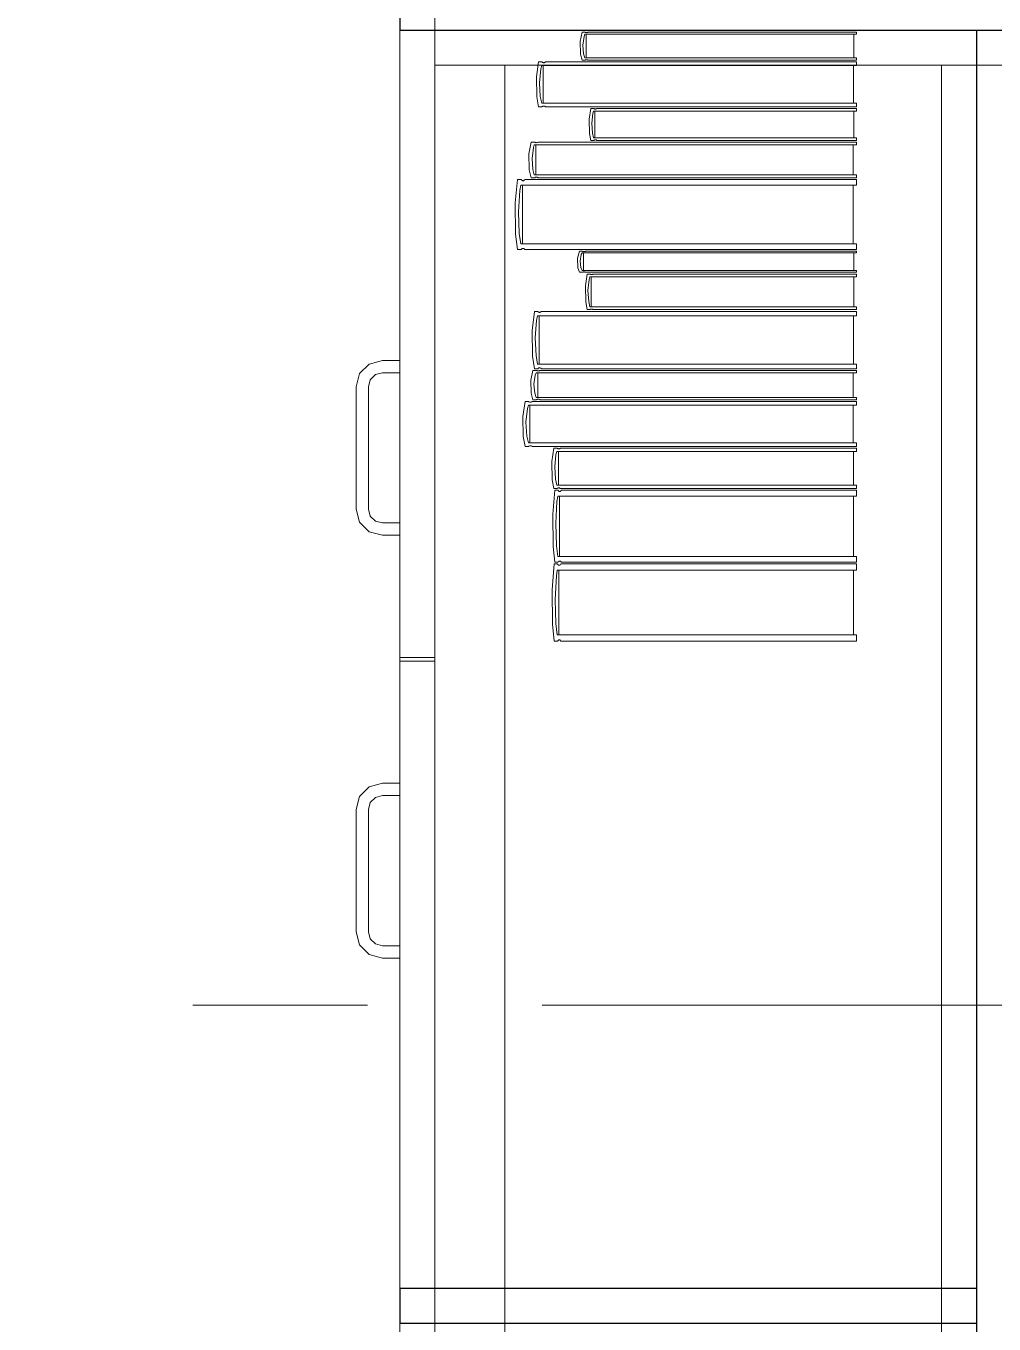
# Model space of a CAD drawing. Header units: inches. Extents: x -38 to 5698, y -33 to 92.
# Drawn here: x 210.971 to 211.525, y 34.224 to 34.967 of the extents above; entities that cross this region are included whole.
import ezdxf

# ---------------------------------------------------------------- set-up
doc = ezdxf.new("R2010")
doc.units = ezdxf.units.IN
doc.header["$MEASUREMENT"] = 0
doc.set_wipeout_variables(frame=1)
doc.linetypes.add('Punto & Raya', pattern=[0.65, 0.5, -0.075, 0, -0.075])
doc.linetypes.add('Wipeout_Contour', pattern=[1, 0, -1])
doc.layers.add('Interior - Mobiliario', color=7, linetype='Continuous')
doc.layers.add('Marcador - Secciones', color=251, linetype='Continuous')

msp = doc.modelspace()

# ---------------------------------------------------------------- linework, layer by layer
at = {"layer": 'Interior - Mobiliario', "color": 175, "linetype": 'Continuous', "lineweight": 13}
for p, q in [((211.20513, 33.50472), (211.20513, 34.96472)), ((211.20513, 34.96472), (211.51513, 34.96472)), ((211.28856, 34.95113), (211.28837, 34.95834)), ((211.51513, 34.96472), (211.51513, 33.50472)), ((211.28942, 34.9476), (211.28856, 34.95113)), ((211.28987, 34.95626), (211.29027, 34.9513)), ((211.29027, 34.9513), (211.29099, 34.94889)), ((211.20513, 34.94472), (211.24513, 34.94472)), ((211.24513, 34.94472), (211.49513, 34.94472)), ((211.26327, 34.93805), (211.26449, 34.9466)), ((211.26449, 34.9466), (211.26647, 34.9466)), ((211.26631, 34.94455), (211.26577, 34.9426)), ((211.44648, 34.94455), (211.26631, 34.94455)), ((211.26647, 34.9466), (211.26662, 34.94646)), ((211.26662, 34.94646), (211.26685, 34.94632)), ((211.26685, 34.94632), (211.26711, 34.94622)), ((211.26711, 34.94622), (211.26737, 34.94617)), ((211.26722, 34.923), (211.26722, 34.94455)), ((211.26737, 34.94617), (211.26764, 34.94618)), ((211.26764, 34.94618), (211.2679, 34.94624)), ((211.2679, 34.94624), (211.26815, 34.94634)), ((211.26815, 34.94634), (211.26838, 34.9465)), ((211.26838, 34.9465), (211.26848, 34.9466)), ((211.26848, 34.9466), (211.44648, 34.9466)), ((211.29113, 34.9476), (211.28942, 34.9476)), ((211.29099, 34.94889), (211.44648, 34.94889)), ((211.29122, 34.94766), (211.29113, 34.9476)), ((211.29142, 34.94776), (211.29122, 34.94766)), ((211.29163, 34.94783), (211.29142, 34.94776)), ((211.29186, 34.94787), (211.29163, 34.94783)), ((211.29209, 34.94787), (211.29186, 34.94787)), ((211.29232, 34.94784), (211.29209, 34.94787)), ((211.29254, 34.94778), (211.29232, 34.94784)), ((211.29274, 34.94769), (211.29254, 34.94778)), ((211.29287, 34.9476), (211.29274, 34.94769)), ((211.44648, 34.9476), (211.29287, 34.9476)), ((211.44466, 34.94455), (211.44466, 34.923)), ((211.44648, 34.94889), (211.44648, 34.9476)), ((211.44648, 34.9466), (211.44648, 34.94455)), ((211.26349, 34.92657), (211.26327, 34.93805)), ((211.26577, 34.9426), (211.26501, 34.93474)), ((211.26501, 34.93474), (211.26547, 34.92684)), ((211.26449, 34.92095), (211.26349, 34.92657)), ((211.26547, 34.92684), (211.26631, 34.923)), ((211.26631, 34.923), (211.44648, 34.923)), ((211.26657, 34.92105), (211.26647, 34.92095)), ((211.2668, 34.9212), (211.26657, 34.92105)), ((211.26705, 34.92131), (211.2668, 34.9212)), ((211.26731, 34.92137), (211.26705, 34.92131)), ((211.26758, 34.92138), (211.26731, 34.92137)), ((211.26784, 34.92133), (211.26758, 34.92138)), ((211.2681, 34.92123), (211.26784, 34.92133)), ((211.26833, 34.92108), (211.2681, 34.92123)), ((211.26848, 34.92095), (211.26833, 34.92108)), ((211.44648, 34.923), (211.44648, 34.92095)), ((211.26647, 34.92095), (211.26449, 34.92095)), ((211.44648, 34.92095), (211.26848, 34.92095)), ((211.2935, 34.91388), (211.29452, 34.91995)), ((211.29369, 34.90574), (211.2935, 34.91388)), ((211.29452, 34.91995), (211.29617, 34.91995)), ((211.29559, 34.91711), (211.29496, 34.91153)), ((211.29604, 34.91849), (211.29559, 34.91711)), ((211.44648, 34.91849), (211.29604, 34.91849)), ((211.29617, 34.91995), (211.2963, 34.91985)), ((211.2963, 34.91985), (211.2965, 34.91974)), ((211.2965, 34.91974), (211.29671, 34.91968)), ((211.29671, 34.91968), (211.29693, 34.91964)), ((211.2968, 34.90321), (211.2968, 34.91849)), ((211.29693, 34.91964), (211.29715, 34.91965)), ((211.29715, 34.91965), (211.29737, 34.91969)), ((211.29737, 34.91969), (211.29758, 34.91977)), ((211.29758, 34.91977), (211.29777, 34.91988)), ((211.29777, 34.91988), (211.29786, 34.91995)), ((211.29786, 34.91995), (211.44648, 34.91995)), ((211.44496, 34.91849), (211.44496, 34.90321)), ((211.44648, 34.91995), (211.44648, 34.91849)), ((211.29496, 34.91153), (211.29534, 34.90593)), ((211.25898, 34.89393), (211.26024, 34.90075)), ((211.26024, 34.90075), (211.26226, 34.90075)), ((211.2621, 34.89912), (211.26155, 34.89757)), ((211.44648, 34.89912), (211.2621, 34.89912)), ((211.26226, 34.90075), (211.26241, 34.90064)), ((211.26241, 34.90064), (211.26265, 34.90053)), ((211.26265, 34.90053), (211.26291, 34.90045)), ((211.26291, 34.90045), (211.26318, 34.90041)), ((211.26303, 34.88194), (211.26303, 34.89912)), ((211.26318, 34.90041), (211.26346, 34.90042)), ((211.26346, 34.90042), (211.26373, 34.90046)), ((211.26373, 34.90046), (211.26398, 34.90055)), ((211.26398, 34.90055), (211.26422, 34.90067)), ((211.26422, 34.90067), (211.26432, 34.90075)), ((211.26432, 34.90075), (211.44648, 34.90075)), ((211.29452, 34.90175), (211.29369, 34.90574)), ((211.29617, 34.90175), (211.29452, 34.90175)), ((211.29534, 34.90593), (211.29604, 34.90321)), ((211.29604, 34.90321), (211.44648, 34.90321)), ((211.29626, 34.90182), (211.29617, 34.90175)), ((211.29645, 34.90193), (211.29626, 34.90182)), ((211.29666, 34.90201), (211.29645, 34.90193)), ((211.29688, 34.90205), (211.29666, 34.90201)), ((211.2971, 34.90206), (211.29688, 34.90205)), ((211.29732, 34.90202), (211.2971, 34.90206)), ((211.29754, 34.90195), (211.29732, 34.90202)), ((211.29773, 34.90185), (211.29754, 34.90195)), ((211.29786, 34.90175), (211.29773, 34.90185)), ((211.44648, 34.90175), (211.29786, 34.90175)), ((211.44461, 34.89912), (211.44461, 34.88194)), ((211.44648, 34.90321), (211.44648, 34.90175)), ((211.44648, 34.90075), (211.44648, 34.89912)), ((211.25922, 34.88479), (211.25898, 34.89393)), ((211.26155, 34.89757), (211.26077, 34.8913)), ((211.26077, 34.8913), (211.26124, 34.885)), ((211.26024, 34.8803), (211.25922, 34.88479)), ((211.26124, 34.885), (211.2621, 34.88194)), ((211.25116, 34.86595), (211.25247, 34.8793)), ((211.25247, 34.8793), (211.25457, 34.8793)), ((211.25457, 34.8793), (211.25473, 34.87909)), ((211.25473, 34.87909), (211.25498, 34.87886)), ((211.25498, 34.87886), (211.25526, 34.87871)), ((211.25526, 34.87871), (211.25554, 34.87863)), ((211.25554, 34.87863), (211.25582, 34.87864)), ((211.25582, 34.87864), (211.2561, 34.87873)), ((211.2561, 34.87873), (211.25637, 34.8789)), ((211.25637, 34.8789), (211.25662, 34.87915)), ((211.25662, 34.87915), (211.25672, 34.8793)), ((211.25672, 34.8793), (211.44648, 34.8793)), ((211.26226, 34.8803), (211.26024, 34.8803)), ((211.2621, 34.88194), (211.44648, 34.88194)), ((211.26236, 34.88038), (211.26226, 34.8803)), ((211.2626, 34.88051), (211.26236, 34.88038)), ((211.26285, 34.88059), (211.2626, 34.88051)), ((211.26312, 34.88064), (211.26285, 34.88059)), ((211.2634, 34.88065), (211.26312, 34.88064)), ((211.26367, 34.88061), (211.2634, 34.88065)), ((211.26393, 34.88053), (211.26367, 34.88061)), ((211.26417, 34.88041), (211.26393, 34.88053)), ((211.26432, 34.8803), (211.26417, 34.88041)), ((211.44648, 34.8803), (211.26432, 34.8803)), ((211.44648, 34.88194), (211.44648, 34.8803)), ((211.44648, 34.8793), (211.44648, 34.8761)), ((211.25383, 34.87306), (211.25302, 34.86078)), ((211.25441, 34.8761), (211.25383, 34.87306)), ((211.44648, 34.8761), (211.25441, 34.8761)), ((211.25538, 34.84245), (211.25538, 34.8761)), ((211.44454, 34.8761), (211.44454, 34.84245)), ((211.2514, 34.84803), (211.25116, 34.86595)), ((211.25302, 34.86078), (211.25351, 34.84845)), ((211.25247, 34.83925), (211.2514, 34.84803)), ((211.25351, 34.84845), (211.25441, 34.84245)), ((211.25441, 34.84245), (211.44648, 34.84245)), ((211.25468, 34.83941), (211.25457, 34.83925)), ((211.25493, 34.83965), (211.25468, 34.83941)), ((211.25519, 34.83982), (211.25493, 34.83965)), ((211.25547, 34.83991), (211.25519, 34.83982)), ((211.25576, 34.83992), (211.25547, 34.83991)), ((211.25604, 34.83985), (211.25576, 34.83992)), ((211.25631, 34.83969), (211.25604, 34.83985)), ((211.25656, 34.83946), (211.25631, 34.83969)), ((211.25672, 34.83925), (211.25656, 34.83946)), ((211.44648, 34.84245), (211.44648, 34.83925)), ((211.25457, 34.83925), (211.25247, 34.83925)), ((211.44648, 34.83925), (211.25672, 34.83925)), ((211.28678, 34.83424), (211.28785, 34.83825)), ((211.28698, 34.82885), (211.28678, 34.83424)), ((211.28785, 34.83825), (211.28957, 34.83825)), ((211.28897, 34.83637), (211.2883, 34.83268)), ((211.2883, 34.83268), (211.28871, 34.82898)), ((211.28944, 34.83729), (211.28897, 34.83637)), ((211.44648, 34.83729), (211.28944, 34.83729)), ((211.28957, 34.83825), (211.2897, 34.83819)), ((211.2897, 34.83819), (211.28991, 34.83812)), ((211.28991, 34.83812), (211.29013, 34.83807)), ((211.29013, 34.83807), (211.29036, 34.83805)), ((211.29023, 34.82717), (211.29023, 34.83729)), ((211.29036, 34.83805), (211.29059, 34.83805)), ((211.29059, 34.83805), (211.29082, 34.83808)), ((211.29082, 34.83808), (211.29104, 34.83813)), ((211.29104, 34.83813), (211.29124, 34.8382)), ((211.29124, 34.8382), (211.29133, 34.83825)), ((211.29133, 34.83825), (211.44648, 34.83825)), ((211.44489, 34.83729), (211.44489, 34.82717)), ((211.44648, 34.83825), (211.44648, 34.83729)), ((211.28785, 34.82621), (211.28698, 34.82885)), ((211.28957, 34.82621), (211.28785, 34.82621)), ((211.28871, 34.82898), (211.28944, 34.82717)), ((211.28944, 34.82717), (211.44648, 34.82717)), ((211.28966, 34.82626), (211.28957, 34.82621)), ((211.28986, 34.82633), (211.28966, 34.82626)), ((211.29008, 34.82638), (211.28986, 34.82633)), ((211.29031, 34.82641), (211.29008, 34.82638)), ((211.29054, 34.82641), (211.29031, 34.82641)), ((211.29077, 34.82639), (211.29054, 34.82641)), ((211.291, 34.82634), (211.29077, 34.82639)), ((211.2912, 34.82628), (211.291, 34.82634)), ((211.29133, 34.82621), (211.2912, 34.82628)), ((211.44648, 34.82621), (211.29133, 34.82621)), ((211.29133, 34.81842), (211.29236, 34.82521)), ((211.29236, 34.82521), (211.29404, 34.82521)), ((211.29404, 34.82521), (211.29416, 34.8251)), ((211.29416, 34.8251), (211.29436, 34.82499)), ((211.29436, 34.82499), (211.29458, 34.82491)), ((211.29458, 34.82491), (211.2948, 34.82487)), ((211.2948, 34.82487), (211.29503, 34.82488)), ((211.29503, 34.82488), (211.29525, 34.82492)), ((211.29525, 34.82492), (211.29546, 34.82501)), ((211.29546, 34.82501), (211.29566, 34.82513)), ((211.29566, 34.82513), (211.29574, 34.82521)), ((211.29574, 34.82521), (211.44648, 34.82521)), ((211.44648, 34.82717), (211.44648, 34.82621)), ((211.44648, 34.82521), (211.44648, 34.82358)), ((211.29152, 34.8093), (211.29133, 34.81842)), ((211.29345, 34.82204), (211.2928, 34.81579)), ((211.2939, 34.82358), (211.29345, 34.82204)), ((211.44648, 34.82358), (211.2939, 34.82358)), ((211.29467, 34.80646), (211.29467, 34.82358)), ((211.44493, 34.82358), (211.44493, 34.80646)), ((211.2928, 34.81579), (211.29319, 34.80951)), ((211.2609, 34.79289), (211.26213, 34.80383)), ((211.26213, 34.80383), (211.26414, 34.80383)), ((211.26414, 34.80383), (211.26429, 34.80366)), ((211.26429, 34.80366), (211.26453, 34.80347)), ((211.26453, 34.80347), (211.26479, 34.80334)), ((211.26479, 34.80334), (211.26505, 34.80328)), ((211.26505, 34.80328), (211.26533, 34.80329)), ((211.26533, 34.80329), (211.26559, 34.80337)), ((211.26559, 34.80337), (211.26585, 34.80351)), ((211.26585, 34.80351), (211.26608, 34.80371)), ((211.26608, 34.80371), (211.26618, 34.80383)), ((211.26618, 34.80383), (211.44648, 34.80383)), ((211.29236, 34.80483), (211.29152, 34.8093)), ((211.29404, 34.80483), (211.29236, 34.80483)), ((211.29319, 34.80951), (211.2939, 34.80646)), ((211.2939, 34.80646), (211.44648, 34.80646)), ((211.29412, 34.80491), (211.29404, 34.80483)), ((211.29432, 34.80504), (211.29412, 34.80491)), ((211.29453, 34.80512), (211.29432, 34.80504)), ((211.29475, 34.80517), (211.29453, 34.80512)), ((211.29498, 34.80517), (211.29475, 34.80517)), ((211.2952, 34.80514), (211.29498, 34.80517)), ((211.29542, 34.80506), (211.2952, 34.80514)), ((211.29562, 34.80494), (211.29542, 34.80506)), ((211.29574, 34.80483), (211.29562, 34.80494)), ((211.44648, 34.80483), (211.29574, 34.80483)), ((211.44648, 34.80646), (211.44648, 34.80483)), ((211.44648, 34.80383), (211.44648, 34.80121)), ((211.26343, 34.79872), (211.26266, 34.78867)), ((211.26398, 34.80121), (211.26343, 34.79872)), ((211.44648, 34.80121), (211.26398, 34.80121)), ((211.2649, 34.77366), (211.2649, 34.80121)), ((211.44463, 34.80121), (211.44463, 34.77366)), ((211.26113, 34.77823), (211.2609, 34.79289)), ((211.26266, 34.78867), (211.26313, 34.77857)), ((211.16214, 34.76822), (211.16763, 34.77371)), ((211.16763, 34.77371), (211.17513, 34.77572)), ((211.17513, 34.77572), (211.18513, 34.77572)), ((211.18513, 34.77572), (211.18513, 34.76872)), ((211.26213, 34.77103), (211.26113, 34.77823)), ((211.26313, 34.77857), (211.26398, 34.77366)), ((211.26398, 34.77366), (211.44648, 34.77366)), ((211.44648, 34.77366), (211.44648, 34.77103)), ((211.16013, 34.76072), (211.16214, 34.76822)), ((211.17113, 34.76764), (211.1682, 34.76472)), ((211.17513, 34.76872), (211.17113, 34.76764)), ((211.18513, 34.76872), (211.17513, 34.76872)), ((211.26008, 34.76444), (211.26132, 34.77003)), ((211.26132, 34.77003), (211.26333, 34.77003)), ((211.26262, 34.76742), (211.26185, 34.76228)), ((211.26414, 34.77103), (211.26213, 34.77103)), ((211.26317, 34.76869), (211.26262, 34.76742)), ((211.44648, 34.76869), (211.26317, 34.76869)), ((211.26333, 34.77003), (211.26348, 34.76994)), ((211.26348, 34.76994), (211.26372, 34.76985)), ((211.26372, 34.76985), (211.26398, 34.76978)), ((211.26398, 34.76978), (211.26425, 34.76975)), ((211.2641, 34.75461), (211.2641, 34.76869)), ((211.26424, 34.77116), (211.26414, 34.77103)), ((211.26447, 34.77136), (211.26424, 34.77116)), ((211.26425, 34.76975), (211.26452, 34.76976)), ((211.26473, 34.7715), (211.26447, 34.77136)), ((211.26452, 34.76976), (211.26479, 34.7698)), ((211.26499, 34.77157), (211.26473, 34.7715)), ((211.26479, 34.7698), (211.26505, 34.76987)), ((211.26527, 34.77158), (211.26499, 34.77157)), ((211.26505, 34.76987), (211.26528, 34.76997)), ((211.26553, 34.77152), (211.26527, 34.77158)), ((211.26528, 34.76997), (211.26538, 34.77003)), ((211.26538, 34.77003), (211.44648, 34.77003)), ((211.26579, 34.7714), (211.26553, 34.77152)), ((211.26603, 34.77121), (211.26579, 34.7714)), ((211.26618, 34.77103), (211.26603, 34.77121)), ((211.44648, 34.77103), (211.26618, 34.77103)), ((211.44462, 34.76869), (211.44462, 34.75461)), ((211.44648, 34.77003), (211.44648, 34.76869)), ((211.16013, 34.69072), (211.16013, 34.76072)), ((211.1682, 34.76472), (211.16713, 34.76072)), ((211.16713, 34.76072), (211.16713, 34.69072)), ((211.26031, 34.75695), (211.26008, 34.76444)), ((211.26185, 34.76228), (211.26232, 34.75712)), ((211.2555, 34.74368), (211.25678, 34.75227)), ((211.25678, 34.75227), (211.25884, 34.75227)), ((211.25867, 34.75021), (211.25811, 34.74826)), ((211.44648, 34.75021), (211.25867, 34.75021)), ((211.25884, 34.75227), (211.25899, 34.75213)), ((211.25899, 34.75213), (211.25924, 34.75198)), ((211.25924, 34.75198), (211.2595, 34.75189)), ((211.2595, 34.75189), (211.25978, 34.75184)), ((211.25962, 34.72859), (211.25962, 34.75021)), ((211.25978, 34.75184), (211.26006, 34.75184)), ((211.26006, 34.75184), (211.26033, 34.7519)), ((211.26132, 34.75327), (211.26031, 34.75695)), ((211.26033, 34.7519), (211.26059, 34.75201)), ((211.26059, 34.75201), (211.26083, 34.75217)), ((211.26083, 34.75217), (211.26094, 34.75227)), ((211.26094, 34.75227), (211.44648, 34.75227)), ((211.26333, 34.75327), (211.26132, 34.75327)), ((211.26232, 34.75712), (211.26317, 34.75461)), ((211.26317, 34.75461), (211.44648, 34.75461)), ((211.26343, 34.75333), (211.26333, 34.75327)), ((211.26367, 34.75344), (211.26343, 34.75333)), ((211.26392, 34.75351), (211.26367, 34.75344)), ((211.26419, 34.75354), (211.26392, 34.75351)), ((211.26446, 34.75355), (211.26419, 34.75354)), ((211.26473, 34.75352), (211.26446, 34.75355)), ((211.26499, 34.75345), (211.26473, 34.75352)), ((211.26523, 34.75336), (211.26499, 34.75345)), ((211.26538, 34.75327), (211.26523, 34.75336)), ((211.44648, 34.75327), (211.26538, 34.75327)), ((211.44458, 34.75021), (211.44458, 34.72859)), ((211.44648, 34.75461), (211.44648, 34.75327)), ((211.44648, 34.75227), (211.44648, 34.75021)), ((211.25574, 34.73217), (211.2555, 34.74368)), ((211.25811, 34.74826), (211.25732, 34.74036)), ((211.25732, 34.74036), (211.2578, 34.73244)), ((211.25678, 34.72653), (211.25574, 34.73217)), ((211.2578, 34.73244), (211.25867, 34.72859)), ((211.25867, 34.72859), (211.44648, 34.72859)), ((211.44648, 34.72859), (211.44648, 34.72653)), ((211.25884, 34.72653), (211.25678, 34.72653)), ((211.25894, 34.72663), (211.25884, 34.72653)), ((211.25918, 34.72678), (211.25894, 34.72663)), ((211.25944, 34.72689), (211.25918, 34.72678)), ((211.25972, 34.72695), (211.25944, 34.72689)), ((211.26, 34.72696), (211.25972, 34.72695)), ((211.26027, 34.72691), (211.26, 34.72696)), ((211.26054, 34.72681), (211.26027, 34.72691)), ((211.26078, 34.72667), (211.26054, 34.72681)), ((211.26094, 34.72653), (211.26078, 34.72667)), ((211.44648, 34.72653), (211.26094, 34.72653)), ((211.27211, 34.71783), (211.27327, 34.72553)), ((211.27327, 34.72553), (211.27515, 34.72553)), ((211.27449, 34.72193), (211.27376, 34.71485)), ((211.275, 34.72368), (211.27449, 34.72193)), ((211.44648, 34.72368), (211.275, 34.72368)), ((211.27515, 34.72553), (211.27529, 34.7254)), ((211.27529, 34.7254), (211.27552, 34.72527)), ((211.27552, 34.72527), (211.27576, 34.72518)), ((211.27576, 34.72518), (211.27601, 34.72514)), ((211.27587, 34.70428), (211.27587, 34.72368)), ((211.27601, 34.72514), (211.27627, 34.72515)), ((211.27627, 34.72515), (211.27652, 34.7252)), ((211.27652, 34.7252), (211.27676, 34.7253)), ((211.27676, 34.7253), (211.27697, 34.72544)), ((211.27697, 34.72544), (211.27707, 34.72553)), ((211.27707, 34.72553), (211.44648, 34.72553)), ((211.44474, 34.72368), (211.44474, 34.70428)), ((211.44648, 34.72553), (211.44648, 34.72368)), ((211.27232, 34.7075), (211.27211, 34.71783)), ((211.27376, 34.71485), (211.27421, 34.70774)), ((211.27327, 34.70243), (211.27232, 34.7075)), ((211.27421, 34.70774), (211.275, 34.70428)), ((211.2727, 34.68771), (211.27386, 34.70143)), ((211.27515, 34.70243), (211.27327, 34.70243)), ((211.27386, 34.70143), (211.27573, 34.70143)), ((211.275, 34.70428), (211.44648, 34.70428)), ((211.27558, 34.69814), (211.27507, 34.69502)), ((211.27525, 34.70252), (211.27515, 34.70243)), ((211.27547, 34.70266), (211.27525, 34.70252)), ((211.27571, 34.70276), (211.27547, 34.70266)), ((211.44648, 34.69814), (211.27558, 34.69814)), ((211.27596, 34.70282), (211.27571, 34.70276)), ((211.27573, 34.70143), (211.27588, 34.70121)), ((211.27588, 34.70121), (211.2761, 34.70098)), ((211.27621, 34.70282), (211.27596, 34.70282)), ((211.2761, 34.70098), (211.27634, 34.70082)), ((211.27646, 34.70278), (211.27621, 34.70282)), ((211.27634, 34.70082), (211.27659, 34.70075)), ((211.27645, 34.66357), (211.27645, 34.69814)), ((211.2767, 34.70269), (211.27646, 34.70278)), ((211.27659, 34.70075), (211.27685, 34.70076)), ((211.27693, 34.70256), (211.2767, 34.70269)), ((211.27685, 34.70076), (211.27709, 34.70085)), ((211.27707, 34.70243), (211.27693, 34.70256)), ((211.44648, 34.70243), (211.27707, 34.70243)), ((211.27709, 34.70085), (211.27733, 34.70102)), ((211.27733, 34.70102), (211.27755, 34.70128)), ((211.27755, 34.70128), (211.27765, 34.70143)), ((211.27765, 34.70143), (211.44648, 34.70143)), ((211.44475, 34.69814), (211.44475, 34.66357)), ((211.44648, 34.70428), (211.44648, 34.70243)), ((211.44648, 34.70143), (211.44648, 34.69814)), ((211.16214, 34.68322), (211.16013, 34.69072)), ((211.16713, 34.69072), (211.1682, 34.68672)), ((211.27507, 34.69502), (211.27435, 34.6824)), ((211.1682, 34.68672), (211.17113, 34.68379)), ((211.17113, 34.68379), (211.17513, 34.68272)), ((211.27291, 34.6693), (211.2727, 34.68771)), ((211.16763, 34.67773), (211.16214, 34.68322)), ((211.17513, 34.67572), (211.16763, 34.67773)), ((211.17513, 34.68272), (211.18513, 34.68272)), ((211.18513, 34.68272), (211.18513, 34.67572)), ((211.27435, 34.6824), (211.27479, 34.66973)), ((211.18513, 34.67572), (211.17513, 34.67572)), ((211.27386, 34.66028), (211.27291, 34.6693)), ((211.27479, 34.66973), (211.27558, 34.66357)), ((211.27558, 34.66357), (211.44648, 34.66357)), ((211.27653, 34.66095), (211.27629, 34.66086)), ((211.27679, 34.66096), (211.27653, 34.66095)), ((211.27704, 34.66089), (211.27679, 34.66096)), ((211.44648, 34.66357), (211.44648, 34.66028)), ((211.27235, 34.64454), (211.27351, 34.65928)), ((211.27351, 34.65928), (211.27539, 34.65928)), ((211.27573, 34.66028), (211.27386, 34.66028)), ((211.27524, 34.65574), (211.27473, 34.65239)), ((211.44648, 34.65574), (211.27524, 34.65574)), ((211.27539, 34.65928), (211.27553, 34.65904)), ((211.27553, 34.65904), (211.27576, 34.65879)), ((211.27583, 34.66044), (211.27573, 34.66028)), ((211.27576, 34.65879), (211.276, 34.65862)), ((211.27605, 34.66069), (211.27583, 34.66044)), ((211.276, 34.65862), (211.27625, 34.65854)), ((211.27629, 34.66086), (211.27605, 34.66069)), ((211.2761, 34.61863), (211.2761, 34.65574)), ((211.27625, 34.65854), (211.2765, 34.65855)), ((211.2765, 34.65855), (211.27675, 34.65865)), ((211.27675, 34.65865), (211.27699, 34.65884)), ((211.27699, 34.65884), (211.27721, 34.65911)), ((211.27728, 34.66073), (211.27704, 34.66089)), ((211.27721, 34.65911), (211.27731, 34.65928)), ((211.2775, 34.6605), (211.27728, 34.66073)), ((211.27731, 34.65928), (211.44648, 34.65928)), ((211.27765, 34.66028), (211.2775, 34.6605)), ((211.44648, 34.66028), (211.27765, 34.66028)), ((211.44475, 34.65574), (211.44475, 34.61863)), ((211.44648, 34.65928), (211.44648, 34.65574)), ((211.27473, 34.65239), (211.274, 34.63884)), ((211.27256, 34.62478), (211.27235, 34.64454)), ((211.274, 34.63884), (211.27445, 34.62524)), ((211.27351, 34.61509), (211.27256, 34.62478)), ((211.27445, 34.62524), (211.27524, 34.61863)), ((211.27524, 34.61863), (211.44648, 34.61863)), ((211.44648, 34.61863), (211.44648, 34.61509)), ((211.27539, 34.61509), (211.27351, 34.61509)), ((211.27549, 34.61526), (211.27539, 34.61509)), ((211.27571, 34.61553), (211.27549, 34.61526)), ((211.27594, 34.61572), (211.27571, 34.61553)), ((211.27619, 34.61582), (211.27594, 34.61572)), ((211.27645, 34.61583), (211.27619, 34.61582)), ((211.2767, 34.61575), (211.27645, 34.61583)), ((211.27694, 34.61558), (211.2767, 34.61575)), ((211.27716, 34.61533), (211.27694, 34.61558)), ((211.27731, 34.61509), (211.27716, 34.61533)), ((211.44648, 34.61509), (211.27731, 34.61509)), ((211.18513, 34.60572), (211.20513, 34.60572)), ((211.18513, 34.60372), (211.20513, 34.60372)), ((211.16763, 34.53171), (211.16214, 34.52622)), ((211.17513, 34.53372), (211.16763, 34.53171)), ((211.18513, 34.53372), (211.17513, 34.53372)), ((211.18513, 34.52672), (211.18513, 34.53372)), ((211.16214, 34.52622), (211.16013, 34.51872)), ((211.16713, 34.51872), (211.1682, 34.52272)), ((211.1682, 34.52272), (211.17113, 34.52564)), ((211.17113, 34.52564), (211.17513, 34.52672)), ((211.17513, 34.52672), (211.18513, 34.52672)), ((211.16013, 34.51872), (211.16013, 34.44872)), ((211.16713, 34.44872), (211.16713, 34.51872)), ((211.16013, 34.44872), (211.16214, 34.44122)), ((211.1682, 34.44472), (211.16713, 34.44872)), ((211.16214, 34.44122), (211.16763, 34.43573)), ((211.17113, 34.44179), (211.1682, 34.44472)), ((211.17513, 34.44072), (211.17113, 34.44179)), ((211.18513, 34.44072), (211.17513, 34.44072)), ((211.18513, 34.43372), (211.18513, 34.44072)), ((211.16763, 34.43573), (211.17513, 34.43372)), ((211.17513, 34.43372), (211.18513, 34.43372))]:
    msp.add_line(p, q, dxfattribs=at)

# ---------------------------------------------------------------- next in the draw order: wipeouts: each hides what was drawn before it
at = {"color": 254, "linetype": 'Wipeout_Contour', "lineweight": 0, "ltscale": 6539.306899}
msp.add_wipeout([(211.18513, 34.22472), (211.51513, 34.22472), (211.51513, 34.24472), (211.18513, 34.24472)], dxfattribs=at).dxf.layer = 'Interior - Mobiliario'

# ---------------------------------------------------------------- next in the draw order: linework, layer by layer
at = {"layer": 'Interior - Mobiliario', "color": 175, "linetype": 'Continuous', "lineweight": 13}
for p, q in [((211.20513, 33.52472), (211.20513, 34.94472)), ((211.24513, 34.94472), (211.24513, 33.52472)), ((211.49513, 33.52472), (211.49513, 34.94472)), ((211.18513, 34.24472), (211.18513, 34.60372)), ((211.20513, 34.24472), (211.20513, 34.60372)), ((211.18513, 34.22472), (211.18513, 34.24472)), ((211.18513, 34.24472), (211.51513, 34.24472)), ((211.18513, 34.22472), (211.18513, 34.24472)), ((211.18513, 34.24472), (211.20513, 34.24472)), ((211.51513, 34.24472), (211.51513, 34.22472)), ((211.51513, 34.22472), (211.18513, 34.22472)), ((211.18513, 34.22472), (211.18513, 33.86572)), ((211.18513, 34.22472), (211.20513, 34.22472)), ((211.20513, 34.22472), (211.20513, 33.86572))]:
    msp.add_line(p, q, dxfattribs=at)
at = {"layer": 'Interior - Mobiliario', "color": 175, "linetype": 'Continuous', "lineweight": 30}
for p, q in [((211.18513, 34.24472), (211.51513, 34.24472)), ((211.18513, 34.24472), (211.18513, 34.22472)), ((211.51513, 34.24472), (211.51513, 34.22472)), ((211.18513, 34.22472), (211.51513, 34.22472))]:
    msp.add_line(p, q, dxfattribs=at)

# ---------------------------------------------------------------- next in the draw order: wipeouts: each hides what was drawn before it
at = {"color": 254, "linetype": 'Wipeout_Contour', "lineweight": 0, "ltscale": 6540.007382}
msp.add_wipeout([(211.51513, 33.50472), (211.53513, 33.50472), (211.53513, 34.96472), (211.51513, 34.96472)], dxfattribs=at).dxf.layer = 'Interior - Mobiliario'

# ---------------------------------------------------------------- next in the draw order: linework, layer by layer
at = {"layer": 'Interior - Mobiliario', "color": 175, "linetype": 'Continuous', "lineweight": 30}
for q in [(211.53513, 34.96472), (211.51513, 33.50472)]:
    msp.add_line((211.51513, 34.96472), q, dxfattribs=at)
at = {"layer": 'Interior - Mobiliario', "color": 175, "linetype": 'Continuous', "lineweight": 13}
for p, q in [((211.51513, 33.50472), (211.51513, 34.96472)), ((211.51513, 34.96472), (211.53513, 34.96472)), ((211.49513, 34.94472), (211.53513, 34.94472)), ((211.18513, 34.24472), (211.51513, 34.24472)), ((211.51513, 34.24472), (211.51513, 34.22472)), ((211.51513, 34.22472), (211.18513, 34.22472))]:
    msp.add_line(p, q, dxfattribs=at)
at = {"layer": 'Marcador - Secciones', "color": 251, "linetype": 'Punto & Raya', "lineweight": 13}
msp.add_line((189.66665, 34.40671), (240.94026, 34.40671), dxfattribs=at)

# ---------------------------------------------------------------- next in the draw order: wipeouts: each hides what was drawn before it
at = {"color": 254, "linetype": 'Wipeout_Contour', "lineweight": 0, "ltscale": 6539.409544}
msp.add_wipeout([(211.18513, 34.96472), (211.53513, 34.96472), (211.53513, 34.98472), (211.18513, 34.98472)], dxfattribs=at).dxf.layer = 'Interior - Mobiliario'

# ---------------------------------------------------------------- next in the draw order: linework, layer by layer
at = {"layer": 'Interior - Mobiliario', "color": 175, "linetype": 'Continuous', "lineweight": 30}
for p, q in [((211.18513, 34.98472), (211.18513, 34.96472)), ((211.18513, 34.96472), (211.53513, 34.96472))]:
    msp.add_line(p, q, dxfattribs=at)
at = {"layer": 'Interior - Mobiliario', "color": 175, "linetype": 'Continuous', "lineweight": 13}
for p, q in [((211.18513, 34.96472), (211.18513, 34.98472)), ((211.18513, 34.98472), (211.18513, 33.48472)), ((211.20513, 34.94472), (211.20513, 34.98472)), ((211.53513, 34.96472), (211.18513, 34.96472)), ((211.18513, 33.50472), (211.18513, 34.96472)), ((211.18513, 34.96472), (211.53513, 34.96472)), ((211.18513, 33.50472), (211.18513, 34.96472)), ((211.18513, 34.96472), (211.51513, 34.96472)), ((211.18513, 34.96472), (211.18513, 34.60572)), ((211.18513, 34.96472), (211.20513, 34.96472)), ((211.20513, 33.50472), (211.20513, 34.96472)), ((211.20513, 34.96472), (211.51513, 34.96472)), ((211.20513, 33.50472), (211.20513, 34.96472)), ((211.20513, 34.96472), (211.51513, 34.96472)), ((211.20513, 34.96472), (211.20513, 34.60572)), ((211.28837, 34.95834), (211.28942, 34.96372)), ((211.28942, 34.96372), (211.29113, 34.96372)), ((211.29053, 34.9612), (211.28987, 34.95626)), ((211.29099, 34.96243), (211.29053, 34.9612)), ((211.44648, 34.96243), (211.29099, 34.96243)), ((211.29113, 34.96372), (211.29126, 34.96363)), ((211.29126, 34.96363), (211.29146, 34.96354)), ((211.29146, 34.96354), (211.29168, 34.96348)), ((211.29168, 34.96348), (211.29191, 34.96345)), ((211.29178, 34.94889), (211.29178, 34.96243)), ((211.29191, 34.96345), (211.29214, 34.96345)), ((211.29214, 34.96345), (211.29237, 34.96349)), ((211.29237, 34.96349), (211.29258, 34.96356)), ((211.29258, 34.96356), (211.29278, 34.96365)), ((211.29278, 34.96365), (211.29287, 34.96372)), ((211.29287, 34.96372), (211.44648, 34.96372)), ((211.4449, 34.96243), (211.4449, 34.94889)), ((211.44648, 34.96372), (211.44648, 34.96243)), ((211.51513, 34.96472), (211.51513, 33.50472)), ((211.51513, 34.96472), (211.51513, 33.50472)), ((211.51513, 34.96472), (211.51513, 33.50472))]:
    msp.add_line(p, q, dxfattribs=at)

doc.saveas('drawing.dxf')
